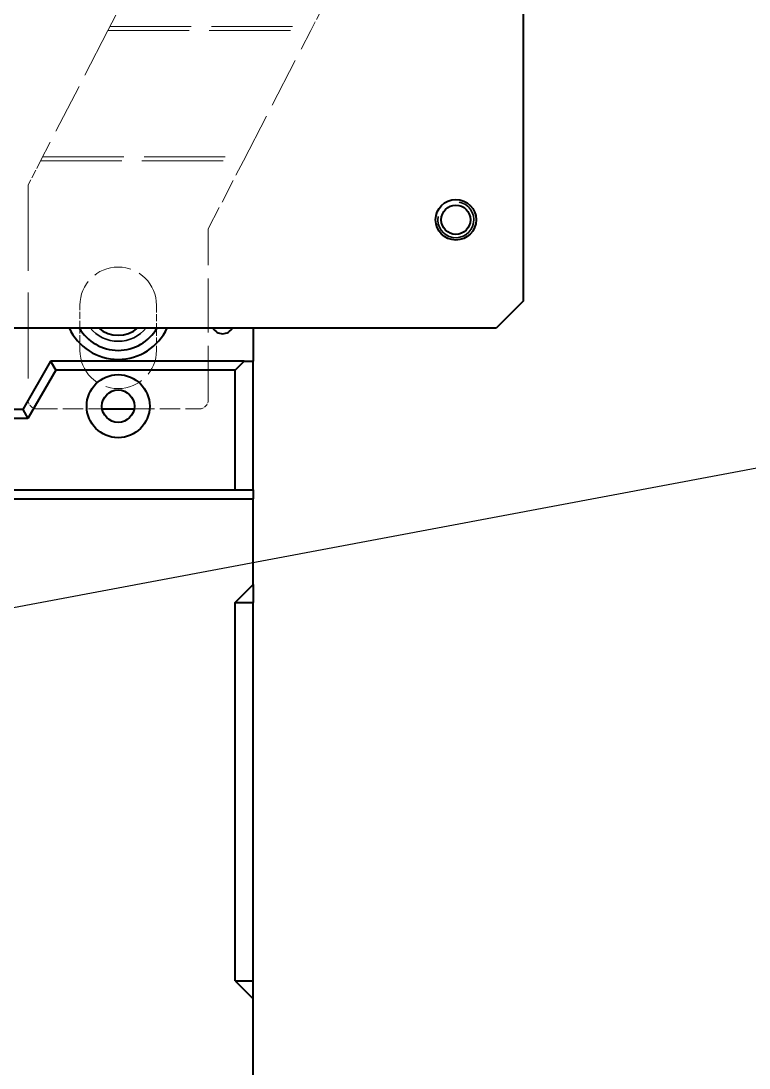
# Model space of a CAD drawing. Header units: millimetres. Extents: x 0 to 5945, y 0 to 4205.
# Drawn here: x 1885.9 to 1966.8, y 520.9 to 637.2 of the extents above; entities that cross this region are included whole.
import ezdxf

# ---------------------------------------------------------------- set-up
doc = ezdxf.new("R2010")
doc.units = ezdxf.units.MM
doc.header["$LTSCALE"] = 5
doc.linetypes.add('DASHED', pattern=[0.2067, 0.1654, -0.0413])
for name, color, linetype, lineweight in [('가려진 것(ISO)', 2, 'DASHED', 18), ('가시적인 것(ISO)', 3, 'Continuous', 40), ('가시적인 좁은 것(ISO)', 3, 'Continuous', 35), ('기호(ISO)', 5, 'Continuous', 25)]:
    doc.layers.add(name, color=color, linetype=linetype, lineweight=lineweight)

# ---------------------------------------------------------------- blocks, each defined once
blk = doc.blocks.new('품번기호10')
at = {"layer": '기호(ISO)', "color": 7}
blk.add_line((372.604, 113.586), (428.983, 124.166), dxfattribs=at)

msp = doc.modelspace()

# ---------------------------------------------------------------- linework, layer by layer
at = {"layer": '가려진 것(ISO)', "ltscale": 3.430929}
msp.add_line((1899.737, 644.123), (1895.599, 636.123), dxfattribs=at)
at = {"layer": '가려진 것(ISO)', "ltscale": 1.343958}
msp.add_line((1918.116, 636.123), (1919.737, 639.257), dxfattribs=at)
at = {"layer": '가려진 것(ISO)', "ltscale": 6.749954}
for p, q in [((1895.599, 636.123), (1888.12, 621.664)), ((1910.637, 621.664), (1918.116, 636.123))]:
    msp.add_line(p, q, dxfattribs=at)
at = {"layer": '가려진 것(ISO)', "ltscale": 10.893517}
for p, q in [((1895.599, 636.123), (1918.116, 636.123)), ((1895.836, 636.582), (1918.353, 636.582)), ((1888.358, 622.123), (1910.875, 622.123)), ((1888.12, 621.664), (1910.637, 621.664))]:
    msp.add_line(p, q, dxfattribs=at)
at = {"layer": '가려진 것(ISO)', "ltscale": 1.147242}
msp.add_line((1888.12, 621.664), (1886.737, 618.989), dxfattribs=at)
at = {"layer": '가려진 것(ISO)', "ltscale": 3.234213}
msp.add_line((1906.737, 614.123), (1910.637, 621.664), dxfattribs=at)
at = {"layer": '가려진 것(ISO)', "ltscale": 11.546256}
msp.add_line((1886.737, 618.989), (1886.737, 595.123), dxfattribs=at)
at = {"layer": '가려진 것(ISO)', "ltscale": 7.237747}
msp.add_line((1906.737, 595.123), (1906.737, 614.123), dxfattribs=at)
at = {"layer": '가려진 것(ISO)', "ltscale": 0.952248}
for p, q in [((1892.487, 603.123), (1892.487, 605.623)), ((1900.987, 605.623), (1900.987, 603.123))]:
    msp.add_line(p, q, dxfattribs=at)
at = {"layer": '가려진 것(ISO)', "ltscale": 0.901235}
for p, q in [((1892.487, 600.623), (1892.487, 602.989)), ((1900.987, 602.989), (1900.987, 600.623))]:
    msp.add_line(p, q, dxfattribs=at)
at = {"layer": '가려진 것(ISO)', "ltscale": 2.752254}
for p, q in [((1887.737, 594.123), (1894.962, 594.123)), ((1898.511, 594.123), (1905.737, 594.123))]:
    msp.add_line(p, q, dxfattribs=at)
at = {"layer": '가려진 것(ISO)', "ltscale": 5.086114}
for centre, start, end in [((1896.737, 605.623), 0, 180), ((1896.737, 600.623), 180, 0)]:
    msp.add_arc(centre, 4.25, start, end, dxfattribs=at)
at = {"layer": '가려진 것(ISO)', "ltscale": 0.598278}
for centre, start, end in [((1887.737, 595.123), 180, 270), ((1905.737, 595.123), 270, 0)]:
    msp.add_arc(centre, 1, start, end, dxfattribs=at)
at = {"layer": '가시적인 것(ISO)'}
for p, q in [((1941.737, 606.123), (1941.737, 750.123)), ((1941.737, 606.123), (1938.737, 603.123)), ((1813.533, 603.123), (1938.737, 603.123)), ((1892.487, 602.989), (1892.487, 603.123)), ((1900.987, 603.123), (1900.987, 602.989)), ((1911.737, 603.123), (1911.737, 599.423)), ((1889.237, 599.423), (1886.137, 594.053)), ((1910.737, 599.423), (1889.237, 599.423)), ((1889.237, 599.423), (1889.814, 598.423)), ((1909.737, 598.423), (1910.737, 599.423)), ((1910.737, 599.423), (1911.737, 599.423)), ((1911.737, 585.123), (1911.737, 599.423)), ((1889.814, 598.423), (1886.714, 593.053)), ((1909.737, 598.423), (1889.814, 598.423)), ((1909.737, 585.123), (1909.737, 598.423)), ((1886.714, 593.053), (1846.759, 593.053)), ((1886.137, 594.053), (1847.337, 594.053)), ((1886.137, 594.053), (1886.714, 593.053)), ((1894.962, 594.123), (1898.511, 594.123)), ((1851.737, 585.123), (1911.737, 585.123)), ((1911.737, 585.123), (1911.737, 584.123)), ((1851.737, 584.123), (1911.737, 584.123)), ((1911.737, 574.623), (1911.737, 584.123)), ((1909.737, 572.623), (1911.737, 574.623)), ((1911.737, 574.623), (1911.737, 572.623)), ((1909.737, 530.623), (1909.737, 572.623)), ((1909.737, 572.623), (1911.737, 572.623)), ((1911.737, 530.623), (1911.737, 572.623)), ((1909.737, 530.623), (1911.737, 528.623)), ((1909.737, 530.623), (1911.737, 530.623)), ((1911.737, 528.623), (1911.737, 530.623)), ((1911.737, 505.123), (1911.737, 528.623))]:
    msp.add_line(p, q, dxfattribs=at)
for centre, radius in [((1934.237, 615.123), 2.25), ((1934.237, 615.123), 1.621), ((1896.737, 594.423), 3.5), ((1896.737, 594.423), 1.8)]:
    msp.add_circle(centre, radius, dxfattribs=at)
for centre, radius, start, end in [((1896.737, 605.623), 6, 204.62432, 335.37568), ((1896.737, 605.623), 5, 210, 330), ((1896.737, 605.623), 3.324, 228.78297, 311.21703), ((1908.337, 603.723), 1.25, 208.6854, 331.3146)]:
    msp.add_arc(centre, radius, start, end, dxfattribs=at)
at = {"layer": '가시적인 좁은 것(ISO)'}
for centre, radius, start, end in [((1934.237, 615.123), 2, 170, 80), ((1896.737, 605.623), 4, 218.68219, 321.31781)]:
    msp.add_arc(centre, radius, start, end, dxfattribs=at)

# ---------------------------------------------------------------- block references
at = {"layer": '기호(ISO)', "xscale": 5, "yscale": 5, "zscale": 5}
msp.add_blockref('품번기호10', (0, 0), dxfattribs=at)

doc.saveas('drawing.dxf')
